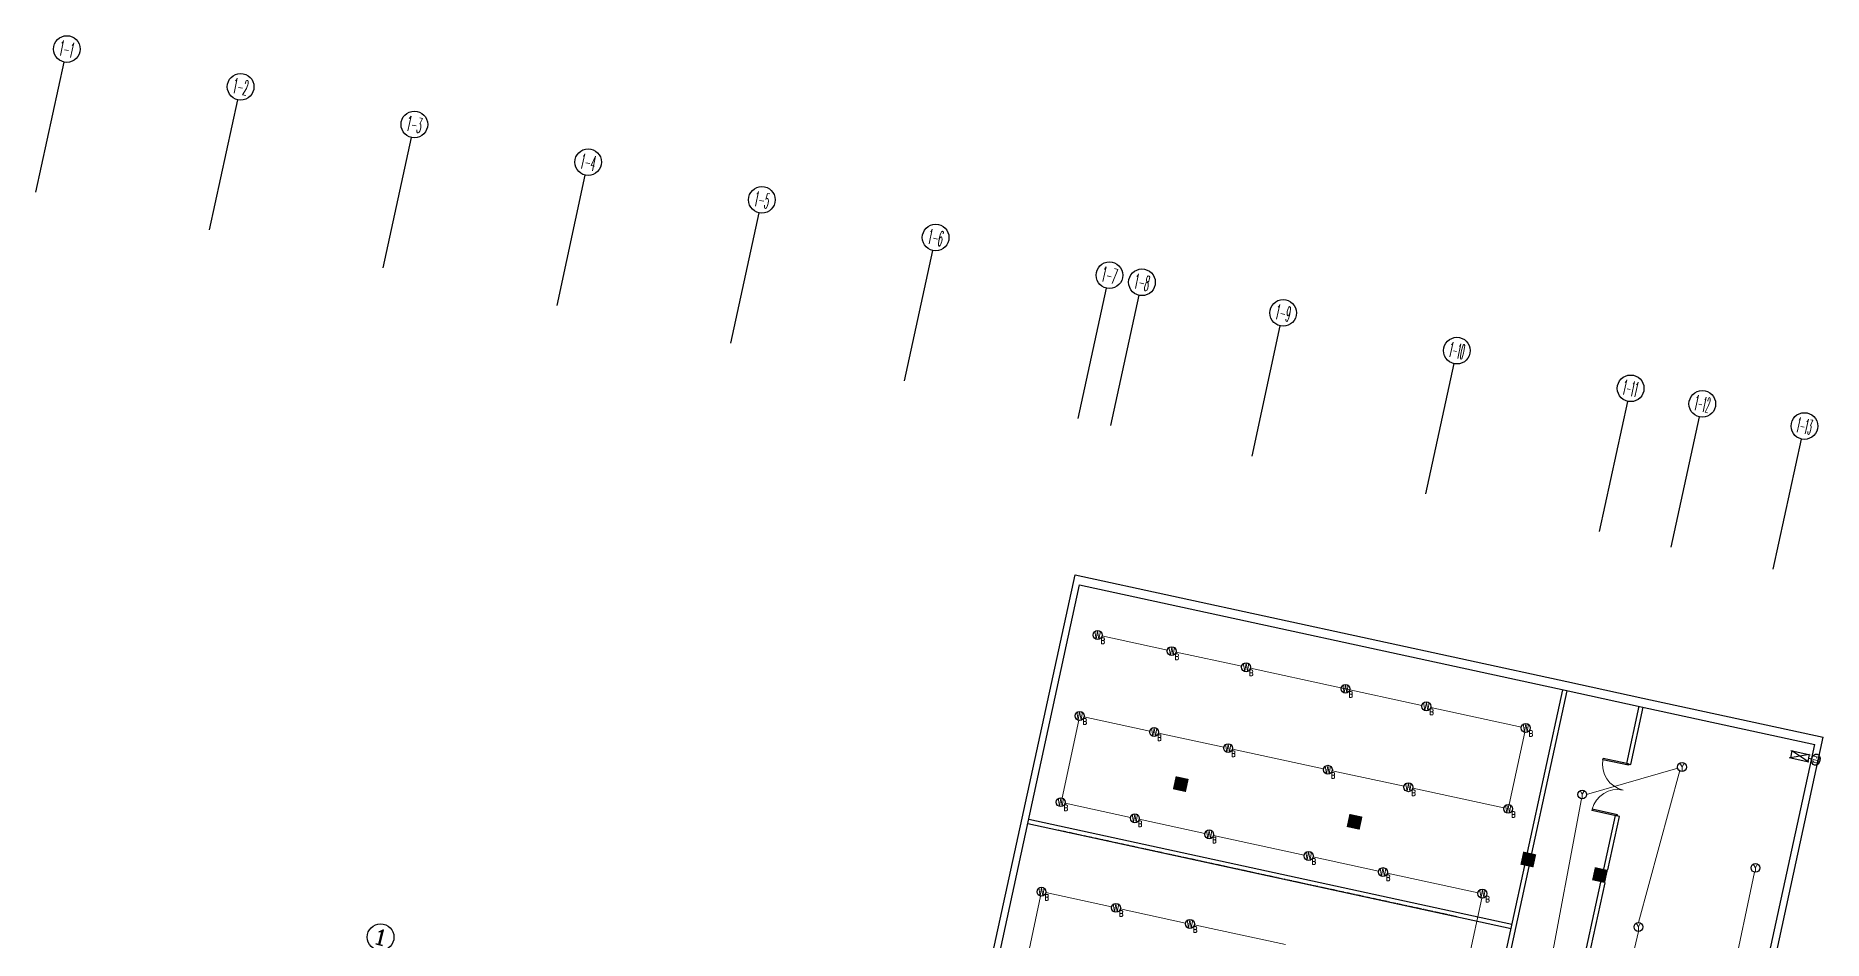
# Model space of a CAD drawing. Extents: x 791398 to 2325386, y -987887 to -518217.
# Drawn here: x 1521069 to 1601496, y -674813 to -634087 of the extents above; entities that cross this region are included whole.
import ezdxf
from ezdxf.enums import TextEntityAlignment as Align

# ---------------------------------------------------------------- set-up
doc = ezdxf.new("R2010")
doc.units = 0
doc.header["$LTSCALE"] = 1000
doc.header["$MEASUREMENT"] = 0
doc.linetypes.add('CENTER', pattern=[2, 1.25, -0.25, 0.25, -0.25])
for name, color, linetype in [('AXIS', 3, 'Continuous'), ('AXIS_TEXT', 7, 'Continuous'), ('COLUMN', 9, 'Continuous'), ('k-DT-详图', 4, 'Continuous'), ('K-排风', 2, 'Continuous'), ('K-防火阀', 7, 'Continuous'), ('RD-equip', 3, 'Continuous'), ('WALL', 8, 'Continuous'), ('WINDOW', 8, 'Continuous')]:
    doc.layers.add(name, color=color, linetype=linetype)
doc.layers.add('RD-line', color=2, linetype='Continuous', lineweight=0)
doc.styles.add('_TCH_AXIS', font='COMPLEX', dxfattribs={"bigfont": 'GBCBIG'})
doc.styles.add('COMPLEX', font='COMPLEX')
doc.styles.add('FS1', font='txt4', dxfattribs={"width": 0.8, "bigfont": 'fstxt'})
doc.styles.add('K-KHZ', font='tjromans.shx', dxfattribs={"width": 0.8, "bigfont": 'tjhztxt.shx'})

# ---------------------------------------------------------------- blocks, each defined once
blk = doc.blocks.new('_FZH')
blk.add_solid([(-0.5, -0.5), (0.5, -0.5), (-0.5, 0.5), (0.5, 0.5)])
blk = doc.blocks.new('_AXISO')
blk.add_circle((0, 0), 0.5)
at = {"layer": 'AXIS_TEXT', "style": 'COMPLEX', "width": 1.041667}
blk.add_attdef('A', text='', height=0.56, dxfattribs=at).set_placement((-0.25, -0.28), (0.25, -0.28), align=Align.FIT)
blk = doc.blocks.new('$DorLib2D$00000002')
for p, q in [((-0.5, 0), (-0.5, 0.4875)), ((-0.475, 0.4875), (-0.5, 0.4875)), ((-0.475, 0), (-0.475, 0.4875)), ((0.475, 0), (0.475, 0.4875)), ((0.475, 0.4875), (0.5, 0.4875)), ((0.5, 0), (0.5, 0.4875)), ((-0.5, 0), (-0.475, 0)), ((0.5, 0), (0.475, 0))]:
    blk.add_line(p, q)
at = {"lineweight": 13}
for centre, start, end in [((-0.4875, 0), 0, 88.53072), ((0.4875, 0), 91.46928, 180)]:
    blk.add_arc(centre, 0.4875, start, end, dxfattribs=at)
blk = doc.blocks.new('yy')
at = {"layer": 'RD-equip'}
blk.add_circle((0, 0), 200, dxfattribs=at)
at = {"layer": 'RD-equip', "color": 4, "style": 'FS1', "width": 0.8}
blk.add_attdef('Y', text='', height=360, dxfattribs=at).set_placement((0, 0), align=Align.MIDDLE)
blk = doc.blocks.new('FI800K')
at = {"layer": 'K-防火阀'}
for p, q in [((0, -50), (0, 850)), ((160, 800), (160, 950)), ((320, -50), (320, 850)), ((320, 800), (0, 0)), ((0, 800), (320, 0)), ((0, 800), (320, 800)), ((0, 0), (320, 0))]:
    blk.add_line(p, q, dxfattribs=at)
at = {"layer": 'K-防火阀', "const_width": 25}
blk.add_lwpolyline([(148, 400, 1), (172, 400, 1)], format="xyb", close=True, dxfattribs=at)
at = {"layer": 'K-防火阀'}
blk.add_ellipse((160, 1140), major_axis=(255, 0), ratio=0.74203, dxfattribs=at)
at = {"layer": 'K-防火阀', "style": 'K-KHZ', "width": 0.65, "flags": 4}
blk.add_attdef('F', text='', height=250, dxfattribs=at).set_placement((160, 1020), align=Align.CENTER)

msp = doc.modelspace()

# ---------------------------------------------------------------- linework, layer by layer
at = {"layer": 'AXIS'}
for p, q in [((1521069, -641137), (1522342, -635274)), ((1528887, -642834), (1530160, -636971)), ((1536705, -644532), (1537978, -638668)), ((1544523, -646229), (1545796, -640365)), ((1552341, -647926), (1553614, -642063)), ((1560158, -649623), (1561431, -643760)), ((1567976, -651321), (1569249, -645457)), ((1569442, -651639), (1570715, -645775)), ((1575794, -653018), (1577067, -647154)), ((1583612, -654715), (1584885, -648852)), ((1591430, -656412), (1592703, -650549)), ((1594655, -657112), (1595928, -651249)), ((1599248, -658110), (1600521, -652246))]:
    msp.add_line(p, q, dxfattribs=at)
at = {"layer": 'k-DT-详图', "color": 9, "linetype": 'CENTER', "ltscale": 0.2}
msp.add_line((1585005, -673752), (1567073, -669859), dxfattribs=at)
at = {"layer": 'RD-line'}
for p, q in [((1571986, -661753), (1569041, -661113)), ((1575331, -662479), (1572376, -661837)), ((1583442, -664240), (1575722, -662564)), ((1587915, -665211), (1583833, -664325)), ((1567996, -664907), (1567251, -668406)), ((1568234, -664754), (1571195, -665396)), ((1571585, -665481), (1574523, -666119)), ((1588068, -665449), (1587361, -668701)), ((1574914, -666204), (1579012, -667094)), ((1579403, -667178), (1582634, -667880)), ((1590851, -668250), (1594950, -667067)), ((1595050, -667172), (1593181, -674014)), ((1583025, -667965), (1587123, -668854)), ((1570328, -669278), (1567383, -668638)), ((1588952, -677331), (1590614, -668447)), ((1573673, -670004), (1570719, -669362)), ((1578146, -670975), (1574064, -670089)), ((1581491, -671701), (1578536, -671060)), ((1585963, -672672), (1581882, -671786)), ((1596816, -679241), (1598405, -671748)), ((1565472, -676609), (1566278, -672822)), ((1566515, -672669), (1569476, -673312)), ((1586140, -672914), (1585350, -676553)), ((1569867, -673397), (1572805, -674035)), ((1573196, -674120), (1577294, -675009)), ((1593181, -674414), (1591582, -681199))]:
    msp.add_line(p, q, dxfattribs=at)
at = {"layer": 'WALL'}
for p, q in [((1562696, -682007), (1567830, -658358)), ((1567830, -658358), (1589964, -663163)), ((1563021, -681924), (1568038, -658812)), ((1568038, -658812), (1589880, -663554)), ((1589964, -663163), (1593385, -663906)), ((1588191, -670862), (1589782, -663533)), ((1588386, -670904), (1589977, -663575)), ((1589880, -663554), (1593300, -664296)), ((1593202, -664275), (1592643, -666853)), ((1592838, -666896), (1593398, -664318)), ((1593300, -664296), (1601118, -665994)), ((1593385, -663906), (1601496, -665666)), ((1598526, -679348), (1601496, -665666)), ((1598169, -679577), (1601118, -665994)), ((1592643, -666853), (1592838, -666896)), ((1565705, -669562), (1587448, -674282)), ((1565747, -669366), (1587491, -674087)), ((1592133, -669199), (1591611, -671605)), ((1591807, -671647), (1592329, -669241)), ((1592329, -669241), (1592133, -669199)), ((1586494, -678680), (1588063, -671448)), ((1586689, -678722), (1588259, -671491)), ((1589914, -679422), (1591484, -672191)), ((1590109, -679465), (1591679, -672233))]:
    msp.add_line(p, q, dxfattribs=at)

# ---------------------------------------------------------------- block references
at = {"layer": 'AXIS'}
ref = msp.add_blockref('_AXISO', (1522469, -634687), dxfattribs=dict(at, xscale=1200, yscale=1200, zscale=1200))
ref.add_attrib('A', '1-1', dxfattribs={"layer": 'AXIS_TEXT', "height": 678.8, "rotation": 347.75138, "style": '_TCH_AXIS', "width": 0.42}).set_placement((1522066, -634947), (1522729, -635091), align=Align.FIT)
ref = msp.add_blockref('_AXISO', (1530287, -636385), dxfattribs=dict(at, xscale=1200, yscale=1200, zscale=1200))
ref.add_attrib('A', '1-2', dxfattribs={"layer": 'AXIS_TEXT', "height": 678.8, "rotation": 347.75138, "style": '_TCH_AXIS', "width": 0.381818}).set_placement((1529883, -636644), (1530547, -636788), align=Align.FIT)
ref = msp.add_blockref('_AXISO', (1538105, -638082), dxfattribs=dict(at, xscale=1200, yscale=1200, zscale=1200))
ref.add_attrib('A', '1-3', dxfattribs={"layer": 'AXIS_TEXT', "height": 678.8, "rotation": 347.75138, "style": '_TCH_AXIS', "width": 0.381818}).set_placement((1537701, -638342), (1538365, -638486), align=Align.FIT)
ref = msp.add_blockref('_AXISO', (1545923, -639779), dxfattribs=dict(at, xscale=1200, yscale=1200, zscale=1200))
ref.add_attrib('A', '1-4', dxfattribs={"layer": 'AXIS_TEXT', "height": 678.8, "rotation": 347.75138, "style": '_TCH_AXIS', "width": 0.368421}).set_placement((1545519, -640039), (1546183, -640183), align=Align.FIT)
ref = msp.add_blockref('_AXISO', (1553741, -641476), dxfattribs=dict(at, xscale=1200, yscale=1200, zscale=1200))
ref.add_attrib('A', '1-5', dxfattribs={"layer": 'AXIS_TEXT', "height": 678.8, "rotation": 347.75138, "style": '_TCH_AXIS', "width": 0.381818}).set_placement((1553337, -641736), (1554001, -641880), align=Align.FIT)
ref = msp.add_blockref('_AXISO', (1561559, -643174), dxfattribs=dict(at, xscale=1200, yscale=1200, zscale=1200))
ref.add_attrib('A', '1-6', dxfattribs={"layer": 'AXIS_TEXT', "height": 678.8, "rotation": 347.75138, "style": '_TCH_AXIS', "width": 0.381818}).set_placement((1561155, -643433), (1561818, -643577), align=Align.FIT)
ref = msp.add_blockref('_AXISO', (1569377, -644871), dxfattribs=dict(at, xscale=1200, yscale=1200, zscale=1200))
ref.add_attrib('A', '1-7', dxfattribs={"layer": 'AXIS_TEXT', "height": 678.8, "rotation": 347.75138, "style": '_TCH_AXIS', "width": 0.381818}).set_placement((1568973, -645131), (1569636, -645275), align=Align.FIT)
ref = msp.add_blockref('_AXISO', (1570842, -645189), dxfattribs=dict(at, xscale=1200, yscale=1200, zscale=1200))
ref.add_attrib('A', '1-8', dxfattribs={"layer": 'AXIS_TEXT', "height": 678.8, "rotation": 347.75138, "style": '_TCH_AXIS', "width": 0.381818}).set_placement((1570439, -645449), (1571102, -645593), align=Align.FIT)
ref = msp.add_blockref('_AXISO', (1577194, -646568), dxfattribs=dict(at, xscale=1200, yscale=1200, zscale=1200))
ref.add_attrib('A', '1-9', dxfattribs={"layer": 'AXIS_TEXT', "height": 678.8, "rotation": 347.75138, "style": '_TCH_AXIS', "width": 0.381818}).set_placement((1576791, -646828), (1577454, -646972), align=Align.FIT)
ref = msp.add_blockref('_AXISO', (1585012, -648265), dxfattribs=dict(at, xscale=1200, yscale=1200, zscale=1200))
ref.add_attrib('A', '1-10', dxfattribs={"layer": 'AXIS_TEXT', "height": 678.8, "rotation": 347.75138, "style": '_TCH_AXIS', "width": 0.3}).set_placement((1584609, -648525), (1585272, -648669), align=Align.FIT)
ref = msp.add_blockref('_AXISO', (1592830, -649963), dxfattribs=dict(at, xscale=1200, yscale=1200, zscale=1200))
ref.add_attrib('A', '1-11', dxfattribs={"layer": 'AXIS_TEXT', "height": 678.8, "rotation": 347.75138, "style": '_TCH_AXIS', "width": 0.323077}).set_placement((1592427, -650222), (1593090, -650366), align=Align.FIT)
ref = msp.add_blockref('_AXISO', (1596055, -650663), dxfattribs=dict(at, xscale=1200, yscale=1200, zscale=1200))
ref.add_attrib('A', '1-12', dxfattribs={"layer": 'AXIS_TEXT', "height": 678.8, "rotation": 347.75138, "style": '_TCH_AXIS', "width": 0.3}).set_placement((1595651, -650922), (1596315, -651066), align=Align.FIT)
ref = msp.add_blockref('_AXISO', (1600648, -651660), dxfattribs=dict(at, xscale=1200, yscale=1200, zscale=1200))
ref.add_attrib('A', '1-13', dxfattribs={"layer": 'AXIS_TEXT', "height": 678.8, "rotation": 347.75138, "style": '_TCH_AXIS', "width": 0.3}).set_placement((1600244, -651919), (1600908, -652063), align=Align.FIT)
ref = msp.add_blockref('_AXISO', (1536586, -674671), dxfattribs=dict(at, xscale=1200, yscale=1200, zscale=1200))
ref.add_attrib('A', '1', dxfattribs={"layer": 'AXIS_TEXT', "height": 679, "rotation": 345.67976, "style": '_TCH_AXIS', "width": 2.333333}).set_placement((1536173, -674916), (1536831, -675084), align=Align.FIT)
at = {"layer": 'COLUMN'}
for p, xscale, yscale, zscale, rotation in [((1572589, -667782), 599.9999999999687, 600.0000000000331, 600.0000000000331, 347.7513756325577), ((1580407, -669479), 599.9999999999687, 599.9999999999687, 599.9999999999687, 347.7513756325577), ((1588225, -671176), 599.9999999998647, 600.0000000000031, 600.0000000000031, 347.7513756324987), ((1591450, -671877), 600.0000000000922, 599.9999999999537, 599.9999999999537, 347.7513756325034)]:
    msp.add_blockref('_FZH', p, dxfattribs=dict(at, xscale=xscale, yscale=yscale, zscale=zscale, rotation=rotation))
at = {"layer": 'K-排风', "rotation": 257.7513756366785}
msp.add_blockref('FI800K', (1600083, -666281), dxfattribs=at).add_auto_attribs({'F': 'FD'})
at = {"layer": 'RD-equip'}
for p, values in [((1568846, -661071), {'Y': 'W'}), ((1572181, -661795), {'Y': 'W'}), ((1575526, -662521), {'Y': 'W'}), ((1579999, -663492), {'Y': 'W'}), ((1583637, -664282), {'Y': 'W'}), ((1568038, -664711), {'Y': 'W'}), ((1588110, -665253), {'Y': 'W'}), ((1571390, -665439), {'Y': 'W'}), ((1574719, -666162), {'Y': 'W'}), ((1579208, -667136), {'Y': 'W'}), ((1595142, -667012), {'Y': 'Y'}), ((1582830, -667922), {'Y': 'W'}), ((1590651, -668250), {'Y': 'Y'}), ((1567188, -668596), {'Y': 'W'}), ((1570523, -669320), {'Y': 'W'}), ((1587319, -668897), {'Y': 'W'}), ((1573868, -670046), {'Y': 'W'}), ((1578341, -671017), {'Y': 'W'}), ((1581686, -671743), {'Y': 'W'}), ((1598446, -671553), {'Y': 'Y'}), ((1566320, -672627), {'Y': 'W'}), ((1569672, -673354), {'Y': 'W'}), ((1586159, -672714), {'Y': 'W'}), ((1573000, -674077), {'Y': 'W'}), ((1593181, -674214), {'Y': 'Y'})]:
    msp.add_blockref('yy', p, dxfattribs=at).add_auto_attribs(values)
at = {"layer": 'WINDOW', "xscale": -2400, "yscale": 2400, "zscale": -2400, "rotation": 77.75137563233812}
msp.add_blockref('$DorLib2D$00000002', (1592486, -668047), dxfattribs=at)

# ---------------------------------------------------------------- texts
at = {"layer": 'RD-equip', "color": 4, "style": 'FS1', "width": 0.8}
for p in [(1569081, -661324), (1572416, -662048), (1575761, -662774), (1580234, -663745), (1568273, -664964), (1583872, -664535), (1571625, -665692), (1588345, -665506), (1574954, -666414), (1579443, -667389), (1583065, -668175), (1567423, -668849), (1587554, -669150), (1570758, -669573), (1574103, -670299), (1578576, -671270), (1581921, -671996), (1566555, -672880), (1586394, -672967), (1569907, -673607), (1573236, -674330)]:
    msp.add_attdef('B', text='Y', height=270, dxfattribs=at).set_placement(p, align=Align.MIDDLE)

doc.saveas('drawing.dxf')
